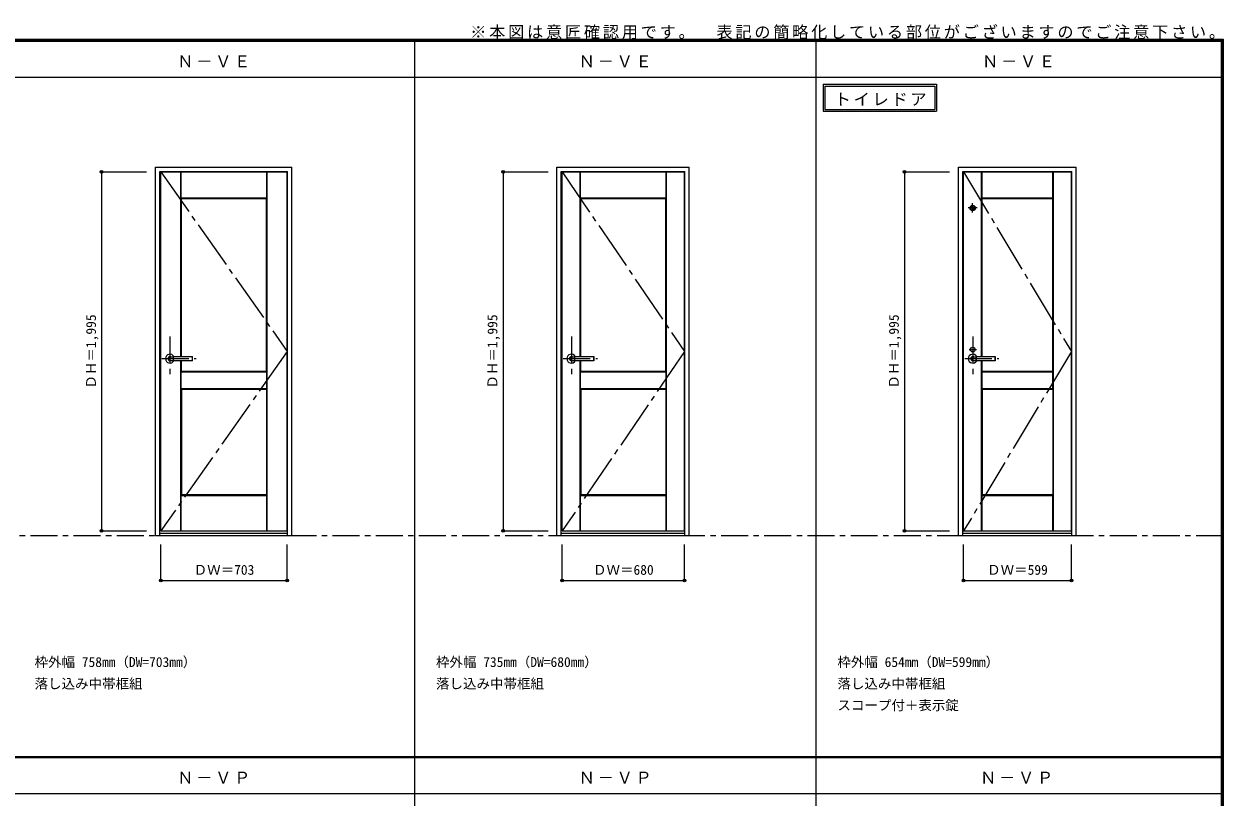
# Model space of a CAD drawing. Units: millimetres, scale not verified. Extents: x -6000 to 5700, y -4307 to 4260.
# Drawn here: x -966 to 5700, y -36 to 4260 of the extents above; entities that cross this region are included whole.
import ezdxf
from ezdxf.enums import TextEntityAlignment as Align

# ---------------------------------------------------------------- set-up
doc = ezdxf.new("R2010")
doc.units = ezdxf.units.MM
doc.header["$LTSCALE"] = 30
doc.header["$PDMODE"] = 32
doc.header["$PDSIZE"] = 15
for name, pattern in [('CHAIN1', [8, 5, -1, 1, -1]), ('CHAIN2', [12, 9, -1, 1, -1]), ('DASHED1', [1.8, 1.2, -0.6])]:
    doc.linetypes.add(name, pattern=pattern)
for name, color, linetype in [('0-1_通り芯', 4, 'CHAIN1'), ('0-2_扉', 3, 'Continuous'), ('0-3_仕上げ', 7, 'Continuous'), ('0-4_枠', 3, 'Continuous'), ('0-5_レバー', 3, 'Continuous'), ('0-7', 7, 'CHAIN2'), ('0-A_文字', 7, 'Continuous'), ('0-B_寸法', 7, 'Continuous'), ('0-C_ハッチ', 4, 'DASHED1'), ('F-1_枠', 6, 'Continuous')]:
    doc.layers.add(name, color=color, linetype=linetype)
doc.styles.add('ＭＳ ゴシック', font='')
doc.styles.get('ＭＳ ゴシック').set_extended_font_data('MS Gothic')

msp = doc.modelspace()

# ---------------------------------------------------------------- linework, layer by layer
at = {"layer": '0-1_通り芯'}
for p, q in [((4333.67, 3238), (4282.33, 3238)), ((4308, 3212.33), (4308, 3263.67)), ((-154.2, 2524.5), (-154.2, 2314.5)), ((2077.4, 2524.5), (2077.4, 2314.5)), ((4309, 2524.5), (4309, 2314.5)), ((-199.2, 2400.5), (-9.2, 2400.5)), ((2032.4, 2400.5), (2222.4, 2400.5)), ((4264, 2400.5), (4454, 2400.5)), ((4289, 2450.5), (4329, 2450.5))]:
    msp.add_line(p, q, dxfattribs=at)
at = {"layer": '0-2_扉'}
for p, q in [((-205.2, 3438), (497.8, 3438)), ((-205.2, 1443), (-205.2, 3438)), ((497.8, 1443), (497.8, 3438)), ((2026.4, 3438), (2706.4, 3438)), ((2026.4, 1443), (2026.4, 3438)), ((2706.4, 1443), (2706.4, 3438)), ((4258, 3438), (4857, 3438)), ((4258, 1443), (4258, 3438)), ((4857, 1443), (4857, 3438)), ((-205.2, 1443), (497.8, 1443)), ((2026.4, 1443), (2706.4, 1443)), ((4258, 1443), (4857, 1443))]:
    msp.add_line(p, q, dxfattribs=at)
at = {"layer": '0-3_仕上げ'}
for p, q in [((-94.2, 2412), (-94.2, 3438)), ((-92.7, 3290.5), (-92.7, 3438)), ((-91.2, 3292), (-91.2, 3438)), ((383.8, 3292), (383.8, 3438)), ((385.3, 3290.5), (385.3, 3438)), ((386.8, 1443), (386.8, 3438)), ((2125.9, 2412), (2125.9, 3438)), ((2127.4, 3290.5), (2127.4, 3438)), ((2128.9, 3292), (2128.9, 3438)), ((2603.9, 3292), (2603.9, 3438)), ((2605.4, 3290.5), (2605.4, 3438)), ((2606.9, 1443), (2606.9, 3438)), ((4357.5, 2412), (4357.5, 3438)), ((4359, 3290.5), (4359, 3438)), ((4360.5, 3292), (4360.5, 3438)), ((4754.5, 3292), (4754.5, 3438)), ((4756, 3290.5), (4756, 3438)), ((4757.5, 1443), (4757.5, 3438)), ((-91.2, 3292), (-92.7, 3290.5)), ((-90.2, 3288), (-92.7, 3290.5)), ((383.8, 3292), (-91.2, 3292)), ((385.3, 3290.5), (382.8, 3288)), ((383.8, 3292), (385.3, 3290.5)), ((2128.9, 3292), (2127.4, 3290.5)), ((2129.9, 3288), (2127.4, 3290.5)), ((2603.9, 3292), (2128.9, 3292)), ((2605.4, 3290.5), (2602.9, 3288)), ((2603.9, 3292), (2605.4, 3290.5)), ((4360.5, 3292), (4359, 3290.5)), ((4361.5, 3288), (4359, 3290.5)), ((4754.5, 3292), (4360.5, 3292)), ((4756, 3290.5), (4753.5, 3288)), ((4754.5, 3292), (4756, 3290.5)), ((-94.2, 1443), (-94.2, 2389)), ((2125.9, 1443), (2125.9, 2389)), ((4357.5, 1443), (4357.5, 2389)), ((-91.2, 2326), (-92.7, 2327.5)), ((-91.2, 2234), (-91.2, 2326)), ((383.8, 2326), (-91.2, 2326)), ((382.8, 2330), (385.3, 2327.5)), ((383.8, 2326), (385.3, 2327.5)), ((383.8, 2234), (383.8, 2326)), ((385.3, 2232.5), (385.3, 2327.5)), ((2127.4, 2232.5), (2127.4, 2327.5)), ((2128.9, 2234), (2128.9, 2326)), ((2602.9, 2330), (2605.4, 2327.5)), ((2603.9, 2326), (2605.4, 2327.5)), ((2603.9, 2234), (2603.9, 2326)), ((2605.4, 2232.5), (2605.4, 2327.5)), ((4359, 2232.5), (4359, 2327.5)), ((4360.5, 2234), (4360.5, 2326)), ((4753.5, 2330), (4756, 2327.5)), ((4754.5, 2326), (4756, 2327.5)), ((4754.5, 2234), (4754.5, 2326)), ((4756, 2232.5), (4756, 2327.5)), ((-91.2, 2234), (-92.7, 2232.5)), ((-91.2, 2234), (383.8, 2234)), ((385.3, 2232.5), (382.8, 2230)), ((383.8, 2234), (385.3, 2232.5)), ((2128.9, 2234), (2127.4, 2232.5)), ((2129.9, 2230), (2127.4, 2232.5)), ((2128.9, 2234), (2603.9, 2234)), ((2605.4, 2232.5), (2602.9, 2230)), ((2603.9, 2234), (2605.4, 2232.5)), ((4360.5, 2234), (4359, 2232.5)), ((4361.5, 2230), (4359, 2232.5)), ((4360.5, 2234), (4754.5, 2234)), ((4756, 2232.5), (4753.5, 2230)), ((4754.5, 2234), (4756, 2232.5)), ((-92.7, 1443), (-92.7, 1640.5)), ((-91.2, 1443), (-91.2, 1639)), ((383.8, 1639), (-91.2, 1639)), ((382.8, 1643), (385.3, 1640.5)), ((383.8, 1639), (385.3, 1640.5)), ((383.8, 1443), (383.8, 1639)), ((385.3, 1443), (385.3, 1640.5)), ((2127.4, 1640.5), (2129.9, 1643)), ((2128.9, 1639), (2127.4, 1640.5)), ((2127.4, 1443), (2127.4, 1640.5)), ((2128.9, 1443), (2128.9, 1639)), ((2603.9, 1639), (2128.9, 1639)), ((2602.9, 1643), (2605.4, 1640.5)), ((2603.9, 1639), (2605.4, 1640.5)), ((2603.9, 1443), (2603.9, 1639)), ((2605.4, 1443), (2605.4, 1640.5)), ((4359, 1640.5), (4361.5, 1643)), ((4360.5, 1639), (4359, 1640.5)), ((4359, 1443), (4359, 1640.5)), ((4360.5, 1443), (4360.5, 1639)), ((4754.5, 1639), (4360.5, 1639)), ((4753.5, 1643), (4756, 1640.5)), ((4754.5, 1639), (4756, 1640.5)), ((4754.5, 1443), (4754.5, 1639)), ((4756, 1443), (4756, 1640.5))]:
    msp.add_line(p, q, dxfattribs=at)
at = {"layer": '0-3_仕上げ', "color": 3}
for p, q in [((382.8, 3288), (-90.2, 3288)), ((-90.2, 2412), (-90.2, 3288)), ((382.8, 2330), (382.8, 3288)), ((2602.9, 3288), (2129.9, 3288)), ((2129.9, 2412), (2129.9, 3288)), ((2602.9, 2330), (2602.9, 3288)), ((4753.5, 3288), (4361.5, 3288)), ((4361.5, 2412), (4361.5, 3288)), ((4753.5, 2330), (4753.5, 3288)), ((-90.2, 2330), (-90.2, 2389)), ((2129.9, 2330), (2129.9, 2389)), ((4361.5, 2330), (4361.5, 2389)), ((382.8, 2330), (-90.2, 2330)), ((2602.9, 2330), (2129.9, 2330)), ((4753.5, 2330), (4361.5, 2330)), ((-90.2, 2230), (-90.2, 1643)), ((2129.9, 2230), (2129.9, 1643)), ((4361.5, 2230), (4361.5, 1643)), ((4361.5, 2230), (4753.5, 2230)), ((4753.5, 2230), (4753.5, 1643)), ((382.8, 1643), (-90.2, 1643)), ((2602.9, 1643), (2129.9, 1643)), ((4753.5, 1643), (4361.5, 1643))]:
    msp.add_line(p, q, dxfattribs=at)
at = {"layer": '0-3_仕上げ'}
for points in [[(-90.2, 2230), (-92.7, 2232.5), (-92.7, 2327.5), (-90.2, 2330)], [(2603.9, 2326), (2128.9, 2326), (2127.4, 2327.5), (2129.9, 2330)], [(4754.5, 2326), (4360.5, 2326), (4359, 2327.5), (4361.5, 2330)], [(-91.2, 1639), (-92.7, 1640.5), (-90.2, 1643)]]:
    msp.add_lwpolyline(points, dxfattribs=at)
at = {"layer": '0-3_仕上げ', "color": 3}
for points in [[(-90.2, 2230), (382.8, 2230), (382.8, 1643)], [(2129.9, 2230), (2602.9, 2230), (2602.9, 1643)]]:
    msp.add_lwpolyline(points, dxfattribs=at)
at = {"layer": '0-3_仕上げ'}
msp.add_circle((4308, 3238), 15, dxfattribs=at)
at = {"layer": '0-3_仕上げ', "color": 3}
msp.add_circle((4308, 3238), 12.5, dxfattribs=at)
at = {"layer": '0-4_枠'}
for p, q in [((-234.2, 3465), (523.8, 3465)), ((-234.2, 1418), (-234.2, 3465)), ((-210.2, 3441), (499.8, 3441)), ((-210.2, 1418), (-210.2, 3441)), ((499.8, 1418), (499.8, 3441)), ((523.8, 1418), (523.8, 3465)), ((1997.4, 3465), (2732.4, 3465)), ((1997.4, 1418), (1997.4, 3465)), ((2021.4, 3441), (2708.4, 3441)), ((2021.4, 1418), (2021.4, 3441)), ((2708.4, 1418), (2708.4, 3441)), ((2732.4, 1418), (2732.4, 3465)), ((4229, 3465), (4883, 3465)), ((4229, 1418), (4229, 3465)), ((4253, 3441), (4859, 3441)), ((4253, 1418), (4253, 3441)), ((4859, 1418), (4859, 3441)), ((4883, 1418), (4883, 3465)), ((-234.2, 1418), (523.8, 1418)), ((-210.2, 1430), (499.8, 1430)), ((1997.4, 1418), (2732.4, 1418)), ((2021.4, 1430), (2708.4, 1430)), ((4229, 1418), (4883, 1418)), ((4253, 1430), (4859, 1430))]:
    msp.add_line(p, q, dxfattribs=at)
at = {"layer": '0-5_レバー'}
for p, q in [((-154.2, 2410), (-135.2, 2410)), ((-135.2, 2411), (-134.2, 2412)), ((-135.2, 2390), (-135.2, 2411)), ((-134.2, 2412), (-30.2, 2412)), ((-29.2, 2411), (-30.2, 2412)), ((-29.2, 2390), (-29.2, 2411)), ((2077.4, 2410), (2096.4, 2410)), ((2096.4, 2411), (2097.4, 2412)), ((2096.4, 2390), (2096.4, 2411)), ((2097.4, 2412), (2201.4, 2412)), ((2202.4, 2411), (2201.4, 2412)), ((2202.4, 2390), (2202.4, 2411)), ((4309, 2410), (4328, 2410)), ((4328, 2411), (4329, 2412)), ((4328, 2390), (4328, 2411)), ((4329, 2412), (4433, 2412)), ((4434, 2411), (4433, 2412)), ((4434, 2390), (4434, 2411)), ((-154.2, 2391), (-135.2, 2391)), ((-135.2, 2390), (-134.2, 2389)), ((-30.2, 2389), (-134.2, 2389)), ((-29.2, 2390), (-30.2, 2389)), ((2077.4, 2391), (2096.4, 2391)), ((2096.4, 2390), (2097.4, 2389)), ((2201.4, 2389), (2097.4, 2389)), ((2202.4, 2390), (2201.4, 2389)), ((4309, 2391), (4328, 2391)), ((4328, 2390), (4329, 2389)), ((4433, 2389), (4329, 2389)), ((4434, 2390), (4433, 2389))]:
    msp.add_line(p, q, dxfattribs=at)
at = {"layer": '0-5_レバー', "color": 4}
for p, q in [((-134.2, 2389), (-134.2, 2412)), ((-30.2, 2412), (-30.2, 2389)), ((2097.4, 2389), (2097.4, 2412)), ((2201.4, 2412), (2201.4, 2389)), ((4329, 2389), (4329, 2412)), ((4433, 2412), (4433, 2389))]:
    msp.add_line(p, q, dxfattribs=at)
msp.add_circle((4309, 2450.5), 13, dxfattribs=at)
for centre, radius, start, end in [((-154.2, 2400.5), 24.55, 27.93255, 332.06745), ((-154.2, 2400.5), 11, 59.72736, 300.27264), ((2077.4, 2400.5), 24.55, 27.93255, 332.06745), ((2077.4, 2400.5), 11, 59.72736, 300.27264), ((4309, 2400.5), 24.55, 27.93255, 332.06745), ((4309, 2400.5), 11, 59.72736, 300.27264)]:
    msp.add_arc(centre, radius, start, end, dxfattribs=at)
at = {"layer": '0-5_レバー'}
for centre in [(-154.2, 2400.5), (2077.4, 2400.5), (4309, 2400.5)]:
    msp.add_arc(centre, 9.5, 90, 270, dxfattribs=at)
at = {"layer": '0-7'}
for p, q in [((-205.2, 3438), (497.8, 2440.5)), ((2026.4, 3438), (2706.4, 2440.5)), ((4258, 3438), (4857, 2440.5)), ((497.8, 2440.5), (-205.2, 1443)), ((2706.4, 2440.5), (2026.4, 1443)), ((4857, 2440.5), (4258, 1443))]:
    msp.add_line(p, q, dxfattribs=at)
at = {"layer": '0-A_文字'}
for p, q in [((3476.4, 3925), (3476.4, 3775)), ((3486.4, 3915), (3486.4, 3785)), ((3486.4, 3915), (4097.43, 3915)), ((4097.43, 3915), (4097.43, 3785)), ((3476.4, 3775), (4107.43, 3775)), ((3486.4, 3785), (4097.43, 3785))]:
    msp.add_line(p, q, dxfattribs=at)
at = {"layer": '0-A_文字', "linetype": 'CHAIN1'}
msp.add_line((-5490, 1418), (5690, 1418), dxfattribs=at)
at = {"layer": '0-A_文字'}
msp.add_lwpolyline([(3476.4, 3925), (4107.43, 3925), (4107.43, 3775)], dxfattribs=at)
at = {"layer": '0-B_寸法', "color": 4}
for p, q in [((-534.2, 3438), (-284.2, 3438)), ((-534.2, 3438), (-534.2, 1443)), ((1697.4, 3438), (1947.4, 3438)), ((1697.4, 3438), (1697.4, 1443)), ((3929, 3438), (4179, 3438)), ((3929, 3438), (3929, 1443)), ((-534.2, 1443), (-284.2, 1443)), ((1697.4, 1443), (1947.4, 1443)), ((3929, 1443), (4179, 1443)), ((-205.2, 1168), (-205.2, 1368)), ((497.8, 1168), (497.8, 1368)), ((2026.4, 1168), (2026.4, 1368)), ((2706.4, 1168), (2706.4, 1368)), ((4258, 1168), (4258, 1368)), ((4857, 1168), (4857, 1368)), ((-205.2, 1168), (497.8, 1168)), ((2026.4, 1168), (2706.4, 1168)), ((4258, 1168), (4857, 1168))]:
    msp.add_line(p, q, dxfattribs=at)
at = {"layer": '0-B_寸法'}
for p in [(-534.2, 3438), (1697.4, 3438), (3929, 3438), (-534.2, 1443), (1697.4, 1443), (3929, 1443), (-205.2, 1168), (497.8, 1168), (2026.4, 1168), (2706.4, 1168), (4258, 1168), (4857, 1168)]:
    msp.add_point(p, dxfattribs=at)
at = {"layer": '0-C_ハッチ'}
for p, q in [((4296.5, 3233.1), (4312.9, 3249.5)), ((4296.58, 3243.07), (4302.93, 3249.42)), ((4300.97, 3227.67), (4318.33, 3245.03)), ((4308.72, 3225.52), (4320.48, 3237.28))]:
    msp.add_line(p, q, dxfattribs=at)
at = {"layer": 'F-1_枠'}
for p, q in [((-6000, 4175), (5700, 4175)), ((-6000, 4170), (5700, 4170)), ((-6000, 4165), (5700, 4165)), ((1204.8, 4175), (1204.8, -3790)), ((3436.4, 4175), (3436.4, -3790)), ((5690, 4175), (5690, -4205)), ((5695, 4175), (5695, -4205)), ((5700, 4175), (5700, -4205)), ((-6000, 3965), (5700, 3965)), ((-6000, 190.5), (5700, 190.5)), ((-6000, 187.5), (5700, 187.5)), ((-6000, 184.5), (5700, 184.5)), ((-6000, -15.5), (5700, -15.5))]:
    msp.add_line(p, q, dxfattribs=at)

# ---------------------------------------------------------------- texts
at = {"layer": '0-A_文字', "style": 'ＭＳ ゴシック'}
for s, p in [('枠外幅 758mm（DW=703mm）', (-906.8, 670.5)), ('枠外幅 735mm（DW=680mm）', (1324.8, 670.5)), ('枠外幅 654mm（DW=599mm）', (3556.4, 670.5)), ('落し込み中帯框組', (-906.8, 550.5)), ('落し込み中帯框組', (1324.8, 550.5)), ('落し込み中帯框組', (3556.4, 550.5)), ('スコープ付＋表示錠', (3556.4, 430.5))]:
    msp.add_text(s, height=54.99, dxfattribs=at).set_placement(p, align=Align.BOTTOM_LEFT)
at = {"layer": '0-A_文字', "char_height": 65.98, "attachment_point": 7, "style": 'ＭＳ ゴシック'}
for s, insert in [('\\T1.17;※本図は意匠確認用です。\u3000表記の簡略化している部位がございますのでご注意下さい。', (1515, 4175)), ('\\T1.17;Ｎ－ＶＥ', (-113.5, 4020)), ('\\T1.17;Ｎ－ＶＥ', (2118.1, 4020)), ('\\T1.17;Ｎ－ＶＥ', (4360.7, 4020)), ('\\T1.17;トイレドア', (3541.06, 3805)), ('\\T1.17;Ｎ－ＶＰ', (-113.5, 39.5)), ('\\T1.17;Ｎ－ＶＰ', (2118.1, 39.5)), ('\\T1.17;Ｎ－ＶＰ', (4349.7, 39.5))]:
    msp.add_mtext(s, dxfattribs=dict(at, insert=insert))
at = {"layer": '0-B_寸法', "style": 'ＭＳ ゴシック'}
for p in [(-549.2, 2234.25), (1682.4, 2234.25), (3914, 2234.25)]:
    msp.add_text('ＤＨ＝1,995', height=54.99, rotation=90, dxfattribs=at).set_placement(p, align=Align.BOTTOM_LEFT)
for s, p in [('ＤＷ＝703', (-22.45, 1183)), ('ＤＷ＝680', (2197.65, 1183)), ('ＤＷ＝599', (4388.75, 1183))]:
    msp.add_text(s, height=54.99, dxfattribs=at).set_placement(p, align=Align.BOTTOM_LEFT)

doc.saveas('drawing.dxf')
